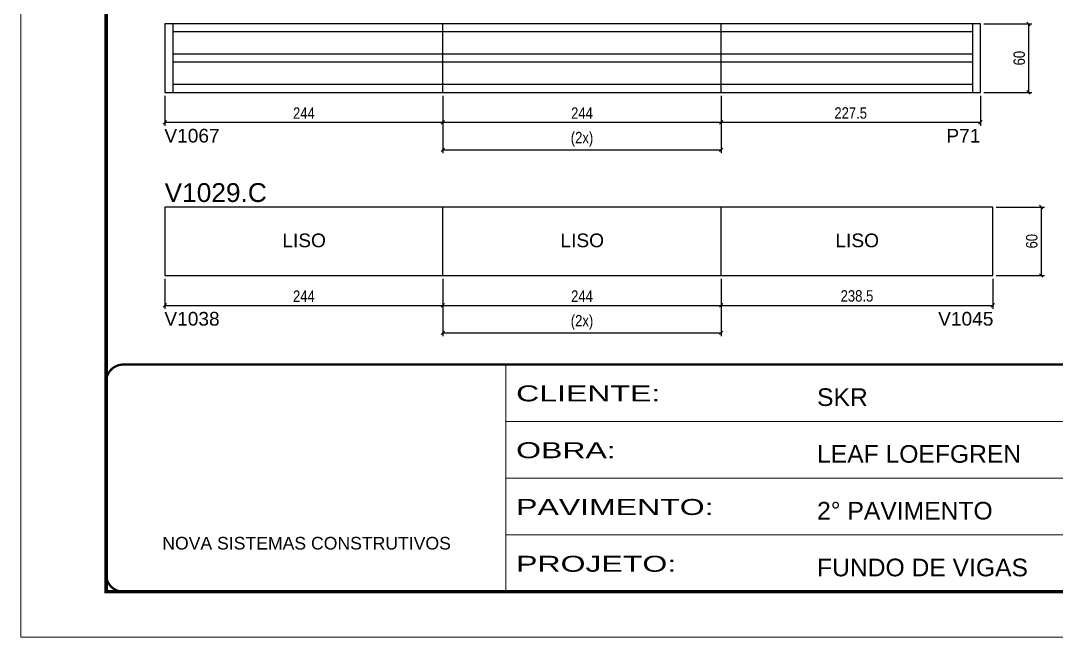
# Model space of a CAD drawing. Extents: x 1959 to 8212, y 239 to 4735.
# Drawn here: x 1959 to 2867, y 1388 to 1929 of the extents above; entities that cross this region are included whole.
import ezdxf

# ---------------------------------------------------------------- set-up
doc = ezdxf.new("R2010")
doc.units = 0
doc.linetypes.add('CONTINUO', pattern=[0])
doc.linetypes.add('DASHED', pattern=[0.75, 0.5, -0.25])
for name, color, linetype in [('5', 5, 'Continuous'), ('COTA', 241, 'Continuous'), ('NOMENCLATURA', 7, 'Continuous'), ('Painéis', 200, 'Continuous'), ('SARR_2.2x7', 40, 'Continuous')]:
    doc.layers.add(name, color=color, linetype=linetype)
doc.layers.add('Folhas', color=255, linetype='Continuous', lineweight=9)
doc.layers.add('SARRAFO DE PRESSAO', color=251, linetype='DASHED', lineweight=9)
doc.styles.add('ARIAL', font='arial.ttf')
doc.styles.add('COTA TECNICA', font='techl___.ttf', dxfattribs={"height": 10})
doc.styles.get("Standard").update_dxf_attribs({"font": 'arial.ttf'})
doc.styles.add('Tecnologia', font='')
doc.styles.get('Tecnologia').set_extended_font_data('Forgotten Futurist')
doc.dimstyles.new('PAINEL', dxfattribs={"dimtxt": 10, "dimasz": 3, "dimexe": 3, "dimexo": 3, "dimgap": 3, "dimtad": 1, "dimdec": 1, "dimzin": 12, "dimdsep": 46, "dimtxsty": 'COTA TECNICA', "dimblk1": 'OBLIQUE', "dimblk2": 'OBLIQUE', "dimsah": 1, "dimcen": 0.9, "dimclrd": 4, "dimclre": 4, "dimclrt": 240, "dimadec": 1, "dimazin": 3, "dimtfac": 1, "dimtdec": 1, "dimtmove": 0, "dimatfit": 3, "dimfxl": 1, "dimtolj": 1, "dimtzin": 12, "dimarcsym": 0})

# ---------------------------------------------------------------- blocks, each defined once
blk = doc.blocks.new('9999999999')
at = {"color": 30, "linetype": 'CONTINUO'}
for p, q in [((98564.56, 34230.21), (98564.56, 34429.45)), ((98564.56, 34379.64), (99583.98, 34379.64)), ((98564.56, 34329.83), (99487.98, 34329.83)), ((98564.56, 34280.02), (99487.98, 34280.02))]:
    blk.add_line(p, q, dxfattribs=at)
at = {"color": 30, "linetype": 'CONTINUO', "const_width": 2}
blk.add_lwpolyline([(99583.98, 34230.21), (99583.98, 34414.45, 0.414214), (99568.98, 34429.45), (98228.98, 34429.45, 0.414214), (98213.98, 34414.45), (98213.98, 34245.21, 0.414214), (98228.98, 34230.21), (99583.98, 34230.21)], format="xyb", dxfattribs=at)
at = {"layer": 'Folhas'}
blk.add_lwpolyline([(98138.98, 34190.21), (99623.98, 34190.21), (99623.98, 35240.21), (98138.98, 35240.21)], close=True, dxfattribs=at)
at = {"layer": 'Folhas', "color": 30, "const_width": 3}
blk.add_lwpolyline([(98213.98, 34230.21), (99583.98, 34230.21), (99583.98, 35200.21), (98213.98, 35200.21)], close=True, dxfattribs=at)
at = {"color": 7, "linetype": 'Continuous', "ltscale": 5, "style": 'ARIAL'}
for s, height, p in [('SKR', 15.483, (98837.68, 34393.13)), ('LEAF LOEFGREN', 15.4829, (98837.68, 34343.32)), ('2° PAVIMENTO', 15.4829, (98837.68, 34293.51)), ('NOVA SISTEMAS CONSTRUTIVOS', 11.0592, (98263.19, 34267.21)), ('FUNDO DE VIGAS', 15.4829, (98837.68, 34243.7))]:
    blk.add_text(s, height=height, dxfattribs=at).set_placement(p)
at = {"layer": 'Folhas', "color": 7, "style": 'Tecnologia', "width": 1.5}
for s, p in [('CLIENTE:', (98573.65, 34397.17)), ('OBRA:', (98573.65, 34347.31)), ('PAVIMENTO:', (98573.65, 34297.5)), ('PROJETO:', (98573.65, 34247.69))]:
    blk.add_text(s, height=14, dxfattribs=at).set_placement(p)
blk = doc.blocks.new('_Oblique')
at = {"color": 0, "linetype": 'ByBlock', "lineweight": -2}
blk.add_line((-0.5, -0.5), (0.5, 0.5), dxfattribs=at)
blk = doc.blocks.new('*D110')
at = {"layer": 'COTA', "color": 4, "lineweight": -2, "transparency": 16777216}
for p, q in [((2085.23, 1863.1), (2085.23, 1836.84)), ((2329.23, 1863.1), (2329.23, 1836.84)), ((2085.23, 1839.84), (2329.23, 1839.84))]:
    blk.add_line(p, q, dxfattribs=at)
at = {"layer": 'Defpoints', "color": 0, "transparency": 16777216}
for p in [(2085.23, 1866.1), (2329.23, 1866.1), (2329.23, 1839.84)]:
    blk.add_point(p, dxfattribs=at)
at = {"layer": 'COTA', "color": 4, "lineweight": -2, "transparency": 16777216, "xscale": 3, "yscale": 3, "zscale": 3, "rotation": 180}
blk.add_blockref('_Oblique', (2085.23, 1839.84), dxfattribs=at)
at = {"layer": 'COTA', "color": 4, "lineweight": -2, "transparency": 16777216, "xscale": 3, "yscale": 3, "zscale": 3}
blk.add_blockref('_Oblique', (2329.23, 1839.84), dxfattribs=at)
at = {"layer": 'COTA', "color": 240, "transparency": 16777216, "insert": (2207.23, 1847.91), "char_height": 10, "attachment_point": 5, "style": 'COTA TECNICA'}
blk.add_mtext('\\A1;244', dxfattribs=at)
blk = doc.blocks.new('*D108')
at = {"layer": 'COTA', "color": 4, "lineweight": -2, "transparency": 16777216}
for p, q in [((2329.23, 1863.1), (2329.23, 1836.84)), ((2573.23, 1863.1), (2573.23, 1836.84)), ((2329.23, 1839.84), (2573.23, 1839.84))]:
    blk.add_line(p, q, dxfattribs=at)
at = {"layer": 'Defpoints', "color": 0, "transparency": 16777216}
for p in [(2329.23, 1866.1), (2573.23, 1866.1), (2573.23, 1839.84)]:
    blk.add_point(p, dxfattribs=at)
at = {"layer": 'COTA', "color": 4, "lineweight": -2, "transparency": 16777216, "xscale": 3, "yscale": 3, "zscale": 3, "rotation": 180}
blk.add_blockref('_Oblique', (2329.23, 1839.84), dxfattribs=at)
at = {"layer": 'COTA', "color": 4, "lineweight": -2, "transparency": 16777216, "xscale": 3, "yscale": 3, "zscale": 3}
blk.add_blockref('_Oblique', (2573.23, 1839.84), dxfattribs=at)
at = {"layer": 'COTA', "color": 240, "transparency": 16777216, "insert": (2451.23, 1847.91), "char_height": 10, "attachment_point": 5, "style": 'COTA TECNICA'}
blk.add_mtext('\\A1;244', dxfattribs=at)
blk = doc.blocks.new('*D109')
at = {"layer": 'COTA', "color": 4, "lineweight": -2, "transparency": 16777216}
for p, q in [((2573.23, 1863.1), (2573.23, 1836.84)), ((2800.73, 1863.1), (2800.73, 1836.84)), ((2573.23, 1839.84), (2800.73, 1839.84))]:
    blk.add_line(p, q, dxfattribs=at)
at = {"layer": 'Defpoints', "color": 0, "transparency": 16777216}
for p in [(2573.23, 1866.1), (2800.73, 1866.1), (2800.73, 1839.84)]:
    blk.add_point(p, dxfattribs=at)
at = {"layer": 'COTA', "color": 4, "lineweight": -2, "transparency": 16777216, "xscale": 3, "yscale": 3, "zscale": 3, "rotation": 180}
blk.add_blockref('_Oblique', (2573.23, 1839.84), dxfattribs=at)
at = {"layer": 'COTA', "color": 4, "lineweight": -2, "transparency": 16777216, "xscale": 3, "yscale": 3, "zscale": 3}
blk.add_blockref('_Oblique', (2800.73, 1839.84), dxfattribs=at)
at = {"layer": 'COTA', "color": 240, "transparency": 16777216, "insert": (2686.98, 1847.95), "char_height": 10, "attachment_point": 5, "style": 'COTA TECNICA'}
blk.add_mtext('\\A1;227.5', dxfattribs=at)
blk = doc.blocks.new('*D111')
at = {"layer": 'COTA', "color": 4, "lineweight": -2, "transparency": 16777216}
for p, q in [((2803.73, 1926.1), (2846, 1926.1)), ((2843, 1926.1), (2843, 1866.1)), ((2803.73, 1866.1), (2846, 1866.1))]:
    blk.add_line(p, q, dxfattribs=at)
at = {"layer": 'Defpoints', "color": 0, "transparency": 16777216}
for p in [(2800.73, 1926.1), (2800.73, 1866.1), (2843, 1866.1)]:
    blk.add_point(p, dxfattribs=at)
at = {"layer": 'COTA', "color": 4, "lineweight": -2, "transparency": 16777216, "xscale": 3, "yscale": 3, "zscale": 3}
for p, rotation in [((2843, 1926.1), 90), ((2843, 1866.1), 270)]:
    blk.add_blockref('_Oblique', p, dxfattribs=dict(at, rotation=rotation))
at = {"layer": 'COTA', "color": 240, "transparency": 16777216, "insert": (2834.89, 1896.1), "char_height": 10, "attachment_point": 5, "rotation": 90, "style": 'COTA TECNICA'}
blk.add_mtext('\\A1;60', dxfattribs=at)
blk = doc.blocks.new('*D112')
at = {"layer": 'COTA', "color": 4, "lineweight": -2, "transparency": 16777216}
for p, q in [((2329.23, 1863.1), (2329.23, 1812.68)), ((2573.23, 1863.1), (2573.23, 1812.68)), ((2329.23, 1815.68), (2573.23, 1815.68))]:
    blk.add_line(p, q, dxfattribs=at)
at = {"layer": 'Defpoints', "color": 0, "transparency": 16777216}
for p in [(2329.23, 1866.1), (2573.23, 1866.1), (2573.23, 1815.68)]:
    blk.add_point(p, dxfattribs=at)
at = {"layer": 'COTA', "color": 4, "lineweight": -2, "transparency": 16777216, "xscale": 3, "yscale": 3, "zscale": 3, "rotation": 180}
blk.add_blockref('_Oblique', (2329.23, 1815.68), dxfattribs=at)
at = {"layer": 'COTA', "color": 4, "lineweight": -2, "transparency": 16777216, "xscale": 3, "yscale": 3, "zscale": 3}
blk.add_blockref('_Oblique', (2573.23, 1815.68), dxfattribs=at)
at = {"layer": 'COTA', "color": 240, "transparency": 16777216, "insert": (2451.23, 1824.9), "char_height": 10, "attachment_point": 5, "style": 'COTA TECNICA'}
blk.add_mtext('\\A1;(2x)', dxfattribs=at)
blk = doc.blocks.new('*D113')
at = {"layer": 'COTA', "color": 4, "lineweight": -2, "transparency": 16777216}
for p, q in [((2085.23, 1702.51), (2085.23, 1676.24)), ((2329.23, 1702.51), (2329.23, 1676.24)), ((2085.23, 1679.24), (2329.23, 1679.24))]:
    blk.add_line(p, q, dxfattribs=at)
at = {"layer": 'Defpoints', "color": 0, "transparency": 16777216}
for p in [(2085.23, 1705.51), (2329.23, 1705.51), (2329.23, 1679.24)]:
    blk.add_point(p, dxfattribs=at)
at = {"layer": 'COTA', "color": 4, "lineweight": -2, "transparency": 16777216, "xscale": 3, "yscale": 3, "zscale": 3, "rotation": 180}
blk.add_blockref('_Oblique', (2085.23, 1679.24), dxfattribs=at)
at = {"layer": 'COTA', "color": 4, "lineweight": -2, "transparency": 16777216, "xscale": 3, "yscale": 3, "zscale": 3}
blk.add_blockref('_Oblique', (2329.23, 1679.24), dxfattribs=at)
at = {"layer": 'COTA', "color": 240, "transparency": 16777216, "insert": (2207.23, 1687.32), "char_height": 10, "attachment_point": 5, "style": 'COTA TECNICA'}
blk.add_mtext('\\A1;244', dxfattribs=at)
blk = doc.blocks.new('*D114')
at = {"layer": 'COTA', "color": 4, "lineweight": -2, "transparency": 16777216}
for p, q in [((2329.23, 1702.51), (2329.23, 1676.24)), ((2573.23, 1702.51), (2573.23, 1676.24)), ((2329.23, 1679.24), (2573.23, 1679.24))]:
    blk.add_line(p, q, dxfattribs=at)
at = {"layer": 'Defpoints', "color": 0, "transparency": 16777216}
for p in [(2329.23, 1705.51), (2573.23, 1705.51), (2573.23, 1679.24)]:
    blk.add_point(p, dxfattribs=at)
at = {"layer": 'COTA', "color": 4, "lineweight": -2, "transparency": 16777216, "xscale": 3, "yscale": 3, "zscale": 3, "rotation": 180}
blk.add_blockref('_Oblique', (2329.23, 1679.24), dxfattribs=at)
at = {"layer": 'COTA', "color": 4, "lineweight": -2, "transparency": 16777216, "xscale": 3, "yscale": 3, "zscale": 3}
blk.add_blockref('_Oblique', (2573.23, 1679.24), dxfattribs=at)
at = {"layer": 'COTA', "color": 240, "transparency": 16777216, "insert": (2451.23, 1687.32), "char_height": 10, "attachment_point": 5, "style": 'COTA TECNICA'}
blk.add_mtext('\\A1;244', dxfattribs=at)
blk = doc.blocks.new('*D115')
at = {"layer": 'COTA', "color": 4, "lineweight": -2, "transparency": 16777216}
for p, q in [((2573.23, 1702.51), (2573.23, 1676.24)), ((2811.73, 1702.51), (2811.73, 1676.24)), ((2573.23, 1679.24), (2811.73, 1679.24))]:
    blk.add_line(p, q, dxfattribs=at)
at = {"layer": 'Defpoints', "color": 0, "transparency": 16777216}
for p in [(2573.23, 1705.51), (2811.73, 1705.51), (2811.73, 1679.24)]:
    blk.add_point(p, dxfattribs=at)
at = {"layer": 'COTA', "color": 4, "lineweight": -2, "transparency": 16777216, "xscale": 3, "yscale": 3, "zscale": 3, "rotation": 180}
blk.add_blockref('_Oblique', (2573.23, 1679.24), dxfattribs=at)
at = {"layer": 'COTA', "color": 4, "lineweight": -2, "transparency": 16777216, "xscale": 3, "yscale": 3, "zscale": 3}
blk.add_blockref('_Oblique', (2811.73, 1679.24), dxfattribs=at)
at = {"layer": 'COTA', "color": 240, "transparency": 16777216, "insert": (2692.48, 1687.48), "char_height": 10, "attachment_point": 5, "style": 'COTA TECNICA'}
blk.add_mtext('\\A1;238.5', dxfattribs=at)
blk = doc.blocks.new('*D116')
at = {"layer": 'COTA', "color": 4, "lineweight": -2, "transparency": 16777216}
for p, q in [((2814.73, 1765.51), (2857, 1765.51)), ((2854, 1765.51), (2854, 1705.51)), ((2814.73, 1705.51), (2857, 1705.51))]:
    blk.add_line(p, q, dxfattribs=at)
at = {"layer": 'Defpoints', "color": 0, "transparency": 16777216}
for p in [(2811.73, 1765.51), (2811.73, 1705.51), (2854, 1705.51)]:
    blk.add_point(p, dxfattribs=at)
at = {"layer": 'COTA', "color": 4, "lineweight": -2, "transparency": 16777216, "xscale": 3, "yscale": 3, "zscale": 3}
for p, rotation in [((2854, 1765.51), 90), ((2854, 1705.51), 270)]:
    blk.add_blockref('_Oblique', p, dxfattribs=dict(at, rotation=rotation))
at = {"layer": 'COTA', "color": 240, "transparency": 16777216, "insert": (2845.89, 1735.51), "char_height": 10, "attachment_point": 5, "rotation": 90, "style": 'COTA TECNICA'}
blk.add_mtext('\\A1;60', dxfattribs=at)
blk = doc.blocks.new('*D117')
at = {"layer": 'COTA', "color": 4, "lineweight": -2, "transparency": 16777216}
for p, q in [((2329.23, 1702.51), (2329.23, 1652.09)), ((2573.23, 1702.51), (2573.23, 1652.09)), ((2329.23, 1655.09), (2573.23, 1655.09))]:
    blk.add_line(p, q, dxfattribs=at)
at = {"layer": 'Defpoints', "color": 0, "transparency": 16777216}
for p in [(2329.23, 1705.51), (2573.23, 1705.51), (2573.23, 1655.09)]:
    blk.add_point(p, dxfattribs=at)
at = {"layer": 'COTA', "color": 4, "lineweight": -2, "transparency": 16777216, "xscale": 3, "yscale": 3, "zscale": 3, "rotation": 180}
blk.add_blockref('_Oblique', (2329.23, 1655.09), dxfattribs=at)
at = {"layer": 'COTA', "color": 4, "lineweight": -2, "transparency": 16777216, "xscale": 3, "yscale": 3, "zscale": 3}
blk.add_blockref('_Oblique', (2573.23, 1655.09), dxfattribs=at)
at = {"layer": 'COTA', "color": 240, "transparency": 16777216, "insert": (2451.23, 1664.31), "char_height": 10, "attachment_point": 5, "style": 'COTA TECNICA'}
blk.add_mtext('\\A1;(2x)', dxfattribs=at)

msp = doc.modelspace()

# ---------------------------------------------------------------- linework, layer by layer
at = {"layer": 'Painéis'}
for p, q in [((2329.23, 1866.1), (2329.23, 1926.1)), ((2573.23, 1866.1), (2573.23, 1926.1)), ((2329.23, 1705.51), (2329.23, 1765.51)), ((2573.23, 1705.51), (2573.23, 1765.51))]:
    msp.add_line(p, q, dxfattribs=at)
for points in [[(2085.23, 1866.1), (2800.73, 1866.1), (2800.73, 1926.1), (2085.23, 1926.1)], [(2085.23, 1705.51), (2811.73, 1705.51), (2811.73, 1765.51), (2085.23, 1765.51)]]:
    msp.add_lwpolyline(points, close=True, dxfattribs=at)
at = {"layer": 'SARR_2.2x7', "linetype": 'Continuous'}
for p, q in [((2092.23, 1926.1), (2092.23, 1866.1)), ((2329.23, 1919.1), (2092.23, 1919.1)), ((2573.23, 1919.1), (2329.23, 1919.1)), ((2793.73, 1919.1), (2573.23, 1919.1)), ((2793.73, 1926.1), (2793.73, 1866.1)), ((2329.23, 1899.61), (2092.23, 1899.61)), ((2573.23, 1899.61), (2329.23, 1899.61)), ((2793.73, 1899.61), (2573.23, 1899.61)), ((2329.23, 1892.61), (2092.23, 1892.61)), ((2573.23, 1892.61), (2329.23, 1892.61)), ((2793.73, 1892.61), (2573.23, 1892.61)), ((2329.23, 1873.1), (2092.23, 1873.1)), ((2573.23, 1873.1), (2329.23, 1873.1)), ((2793.73, 1873.1), (2573.23, 1873.1))]:
    msp.add_line(p, q, dxfattribs=at)

# ---------------------------------------------------------------- block references
at = {"layer": 'SARRAFO DE PRESSAO', "color": 6, "linetype": 'ByBlock'}
msp.add_blockref('9999999999', (-96180.21, -32802.14), dxfattribs=at)

# ---------------------------------------------------------------- texts
at = {"layer": '5', "linetype": 'Continuous'}
for s, rotation, p in [('V1067', 0.00004, (2084.82, 1822.08)), ('P71', 0.00004, (2770.97, 1822.08)), ('LISO', 359.99996, (2188.35, 1730.26)), ('LISO', 359.99996, (2432.35, 1730.26)), ('LISO', 359.99996, (2673.6, 1730.26)), ('V1038', 0.00004, (2084.82, 1661.49)), ('V1045', 0.00004, (2763.73, 1661.49))]:
    msp.add_text(s, height=12, rotation=rotation, dxfattribs=at).set_placement(p)
at = {"layer": 'NOMENCLATURA', "linetype": 'Continuous'}
msp.add_text('V1029.C', height=16.5, dxfattribs=at).set_placement((2085.02, 1769.94))

# ---------------------------------------------------------------- dimensions: what is measured, and where the dimension line sits
at = {"layer": 'COTA'}
for base, p1, p2, picture, middle in [((2843, 1866.1), (2800.73, 1926.1), (2800.73, 1866.1), '*D111', (2834.89, 1896.1)), ((2854, 1705.51), (2811.73, 1765.51), (2811.73, 1705.51), '*D116', (2845.89, 1735.51))]:
    dim = msp.add_linear_dim(base=base, p1=p1, p2=p2, angle=90, dimstyle='PAINEL', dxfattribs=at)
    dim.commit()
    dim.dimension.update_dxf_attribs({"geometry": picture, "text_midpoint": middle})
for base, p1, p2, picture, middle in [((2329.23, 1839.84), (2085.23, 1866.1), (2329.23, 1866.1), '*D110', (2207.23, 1847.91)), ((2329.23, 1679.24), (2085.23, 1705.51), (2329.23, 1705.51), '*D113', (2207.23, 1687.32))]:
    dim = msp.add_linear_dim(base=base, p1=p1, p2=p2, dimstyle='PAINEL', dxfattribs=at)
    dim.commit()
    dim.dimension.update_dxf_attribs({"geometry": picture, "text_midpoint": middle})
for base, p1, p2, picture, middle in [((2573.23, 1839.84), (2329.23, 1866.1), (2573.23, 1866.1), '*D108', (2451.23, 1847.91)), ((2800.73, 1839.84), (2573.23, 1866.1), (2800.73, 1866.1), '*D109', (2686.98, 1847.95)), ((2573.23, 1679.24), (2329.23, 1705.51), (2573.23, 1705.51), '*D114', (2451.23, 1687.32)), ((2811.73, 1679.24), (2573.23, 1705.51), (2811.73, 1705.51), '*D115', (2692.48, 1687.48))]:
    dim = msp.add_linear_dim(base=base, p1=p1, p2=p2, dimstyle='PAINEL', override={"dimtmove": 1}, dxfattribs=at)
    dim.commit()
    dim.dimension.update_dxf_attribs({"geometry": picture, "text_midpoint": middle})
for base, p1, p2, picture, middle in [((2573.23, 1815.68), (2329.23, 1866.1), (2573.23, 1866.1), '*D112', (2451.23, 1824.9)), ((2573.23, 1655.09), (2329.23, 1705.51), (2573.23, 1705.51), '*D117', (2451.23, 1664.31))]:
    dim = msp.add_linear_dim(base=base, p1=p1, p2=p2, text='(2x)', dimstyle='PAINEL', dxfattribs=at)
    dim.commit()
    dim.dimension.update_dxf_attribs({"geometry": picture, "text_midpoint": middle})

doc.saveas('drawing.dxf')
